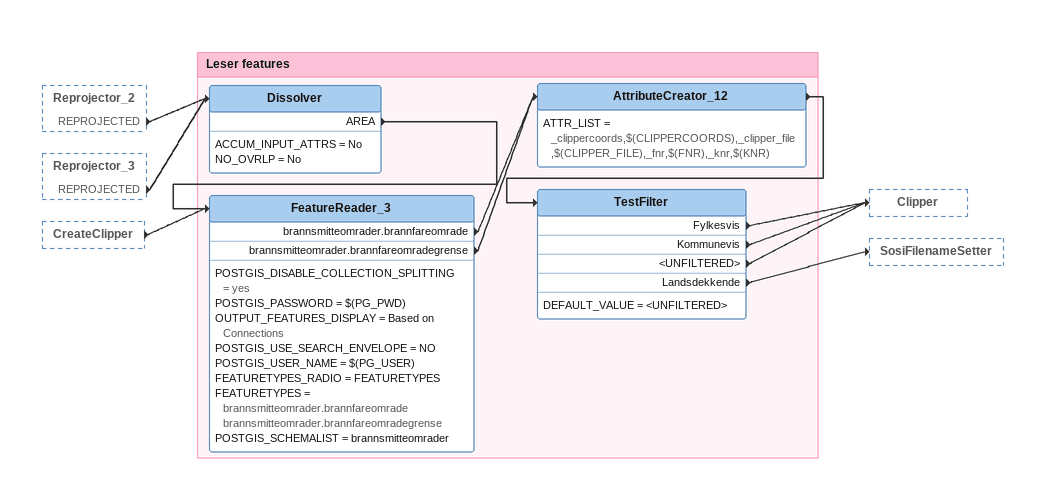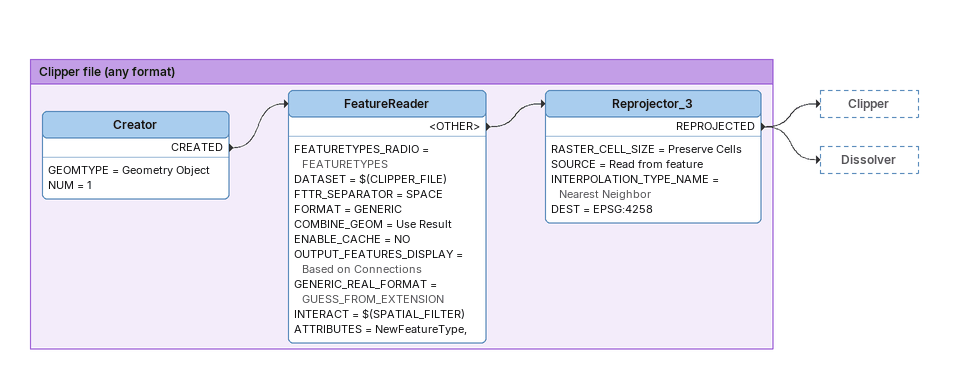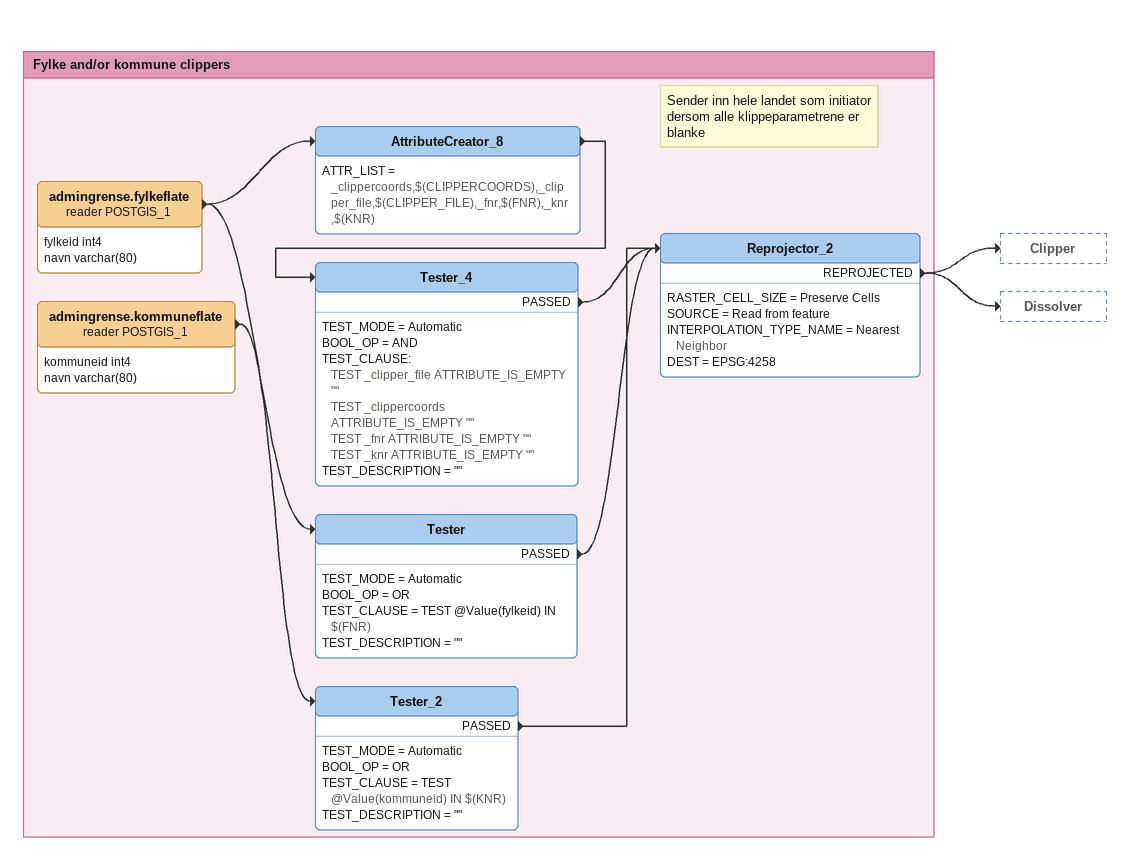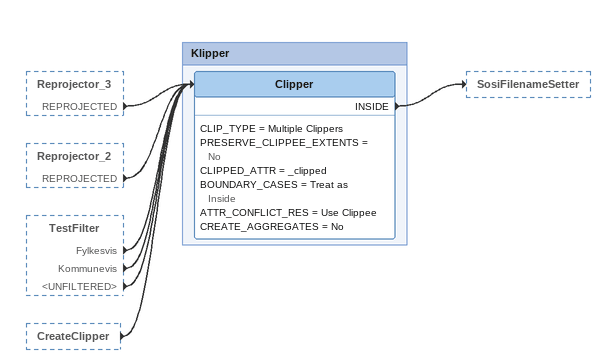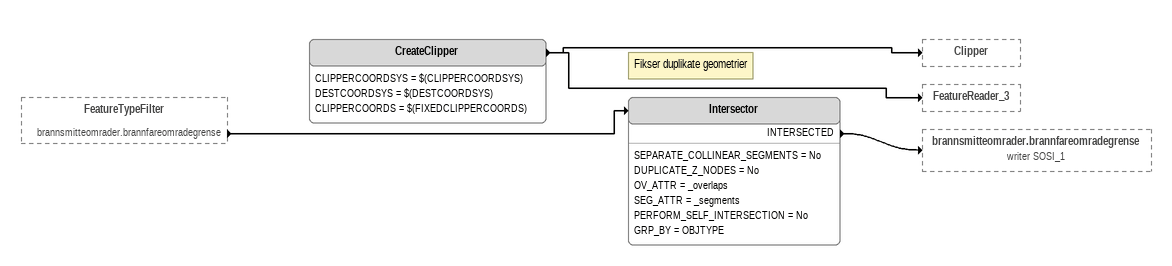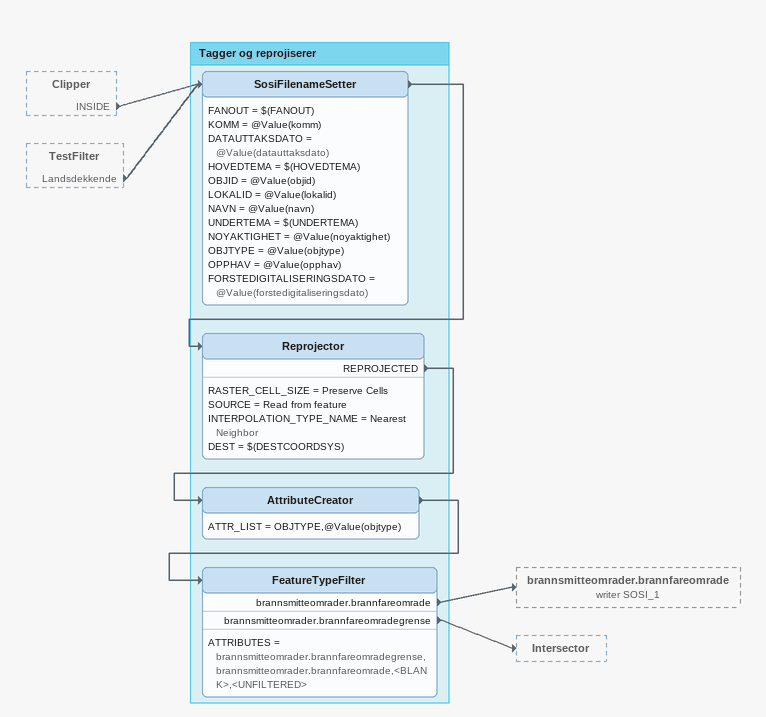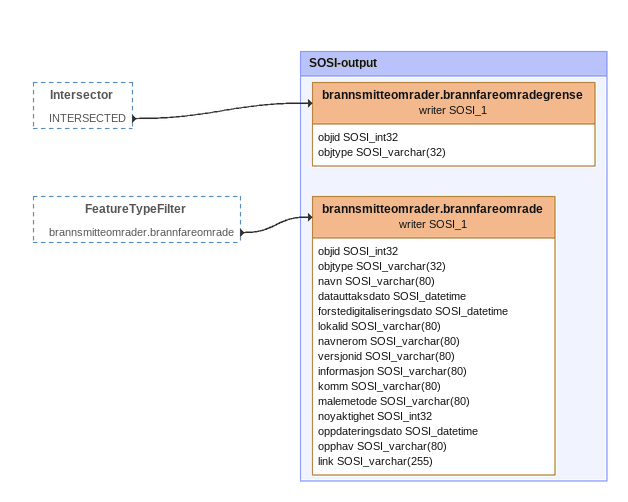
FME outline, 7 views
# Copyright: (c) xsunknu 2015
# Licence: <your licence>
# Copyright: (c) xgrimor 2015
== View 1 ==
Reprojector_2 [outside]
    REPROJECTED -> Dissolver
Reprojector_3 [outside]
    REPROJECTED -> Dissolver
CreateClipper [outside]
    -> FeatureReader_3

Bookmark: Leser features
Dissolver
    ACCUM_INPUT_ATTRS = No
    NO_OVRLP = No
    AREA -> FeatureReader_3
FeatureReader_3
    POSTGIS_DISABLE_COLLECTION_SPLITTING = yes
    POSTGIS_PASSWORD = $(PG_PWD)
    OUTPUT_FEATURES_DISPLAY = Based on Connections
    POSTGIS_USE_SEARCH_ENVELOPE = NO
    POSTGIS_USER_NAME = $(PG_USER)
    FEATURETYPES_RADIO = FEATURETYPES
    FEATURETYPES = brannsmitteomrader.brannfareomrade brannsmitteomrader.brannfareomradegrense
    POSTGIS_SCHEMALIST = brannsmitteomrader
    brannsmitteomrader.brannfareomrade -> AttributeCreator_12
    brannsmitteomrader.brannfareomradegrense -> AttributeCreator_12
AttributeCreator_12
    ATTR_LIST = _clippercoords,$(CLIPPERCOORDS),_clipper_file,$(CLIPPER_FILE),_fnr,$(FNR),_knr,$(KNR)
    -> TestFilter
TestFilter
    DEFAULT_VALUE = <UNFILTERED>
    Fylkesvis -> Clipper
    Kommunevis -> Clipper
    <UNFILTERED> -> Clipper
    Landsdekkende -> SosiFilenameSetter

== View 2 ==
Bookmark: Clipper file (any format)
Creator
    GEOMTYPE = Geometry Object
    NUM = 1
    CREATED -> FeatureReader
FeatureReader
    FEATURETYPES_RADIO = FEATURETYPES
    DATASET = $(CLIPPER_FILE)
    FTTR_SEPARATOR = SPACE
    FORMAT = GENERIC
    COMBINE_GEOM = Use Result
    ENABLE_CACHE = NO
    OUTPUT_FEATURES_DISPLAY = Based on Connections
    GENERIC_REAL_FORMAT = GUESS_FROM_EXTENSION
    INTERACT = $(SPATIAL_FILTER)
    ATTRIBUTES = NewFeatureType,
    <OTHER> -> Reprojector_3
Reprojector_3
    RASTER_CELL_SIZE = Preserve Cells
    SOURCE = Read from feature
    INTERPOLATION_TYPE_NAME = Nearest Neighbor
    DEST = EPSG:4258
    REPROJECTED -> Clipper
    REPROJECTED -> Dissolver

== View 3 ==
Bookmark: Fylke and/or kommune clippers
admingrense.fylkeflate (reader POSTGIS_1)
    attributes: fylkeid int4, navn varchar(80)
    -> Tester
    -> AttributeCreator_8
AttributeCreator_8
    ATTR_LIST = _clippercoords,$(CLIPPERCOORDS),_clipper_file,$(CLIPPER_FILE),_fnr,$(FNR),_knr,$(KNR)
    -> Tester_4
Tester_4
    TEST_MODE = Automatic
    BOOL_OP = AND
    TEST_CLAUSE:
      TEST _clipper_file ATTRIBUTE_IS_EMPTY ""
      TEST _clippercoords ATTRIBUTE_IS_EMPTY ""
      TEST _fnr ATTRIBUTE_IS_EMPTY ""
      TEST _knr ATTRIBUTE_IS_EMPTY ""
    TEST_DESCRIPTION = ""
    PASSED -> Reprojector_2
Tester
    TEST_MODE = Automatic
    BOOL_OP = OR
    TEST_CLAUSE = TEST @Value(fylkeid) IN $(FNR)
    TEST_DESCRIPTION = ""
    PASSED -> Reprojector_2
admingrense.kommuneflate (reader POSTGIS_1)
    attributes: kommuneid int4, navn varchar(80)
    -> Tester_2
Tester_2
    TEST_MODE = Automatic
    BOOL_OP = OR
    TEST_CLAUSE = TEST @Value(kommuneid) IN $(KNR)
    TEST_DESCRIPTION = ""
    PASSED -> Reprojector_2
Note: Sender inn hele landet som initiator / dersom alle klippeparametrene er / blanke
Reprojector_2
    RASTER_CELL_SIZE = Preserve Cells
    SOURCE = Read from feature
    INTERPOLATION_TYPE_NAME = Nearest Neighbor
    DEST = EPSG:4258
    REPROJECTED -> Clipper
    REPROJECTED -> Dissolver

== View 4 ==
Reprojector_3 [outside]
    REPROJECTED -> Clipper
Reprojector_2 [outside]
    REPROJECTED -> Clipper
TestFilter [outside]
    Fylkesvis -> Clipper
    Kommunevis -> Clipper
    <UNFILTERED> -> Clipper
CreateClipper [outside]
    -> Clipper

Bookmark: Klipper
Clipper
    CLIP_TYPE = Multiple Clippers
    PRESERVE_CLIPPEE_EXTENTS = No
    CLIPPED_ATTR = _clipped
    BOUNDARY_CASES = Treat as Inside
    ATTR_CONFLICT_RES = Use Clippee
    CREATE_AGGREGATES = No
    INSIDE -> SosiFilenameSetter

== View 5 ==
FeatureTypeFilter [outside]
    brannsmitteomrader.brannfareomradegrense -> Intersector
CreateClipper
    CLIPPERCOORDSYS = $(CLIPPERCOORDSYS)
    DESTCOORDSYS = $(DESTCOORDSYS)
    CLIPPERCOORDS = $(FIXEDCLIPPERCOORDS)
    -> Clipper
    -> FeatureReader_3
Note: Fikser duplikate geometrier
Intersector
    SEPARATE_COLLINEAR_SEGMENTS = No
    DUPLICATE_Z_NODES = No
    OV_ATTR = _overlaps
    SEG_ATTR = _segments
    PERFORM_SELF_INTERSECTION = No
    GRP_BY = OBJTYPE
    INTERSECTED -> brannsmitteomrader.brannfareomradegrense (writer SOSI_1)

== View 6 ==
Clipper [outside]
    INSIDE -> SosiFilenameSetter
TestFilter [outside]
    Landsdekkende -> SosiFilenameSetter

Bookmark: Tagger og reprojiserer
SosiFilenameSetter
    FANOUT = $(FANOUT)
    KOMM = @Value(komm)
    DATAUTTAKSDATO = @Value(datauttaksdato)
    HOVEDTEMA = $(HOVEDTEMA)
    OBJID = @Value(objid)
    LOKALID = @Value(lokalid)
    NAVN = @Value(navn)
    UNDERTEMA = $(UNDERTEMA)
    NOYAKTIGHET = @Value(noyaktighet)
    OBJTYPE = @Value(objtype)
    OPPHAV = @Value(opphav)
    FORSTEDIGITALISERINGSDATO = @Value(forstedigitaliseringsdato)
    -> Reprojector
Reprojector
    RASTER_CELL_SIZE = Preserve Cells
    SOURCE = Read from feature
    INTERPOLATION_TYPE_NAME = Nearest Neighbor
    DEST = $(DESTCOORDSYS)
    REPROJECTED -> AttributeCreator
AttributeCreator
    ATTR_LIST = OBJTYPE,@Value(objtype)
    -> FeatureTypeFilter
FeatureTypeFilter
    ATTRIBUTES = brannsmitteomrader.brannfareomradegrense,brannsmitteomrader.brannfareomrade,<BLANK>,<UNFILTERED>
    brannsmitteomrader.brannfareomrade -> brannsmitteomrader.brannfareomrade (writer SOSI_1)
    brannsmitteomrader.brannfareomradegrense -> Intersector

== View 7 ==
Intersector [outside]
    INTERSECTED -> brannsmitteomrader.brannfareomradegrense (writer SOSI_1)
FeatureTypeFilter [outside]
    brannsmitteomrader.brannfareomrade -> brannsmitteomrader.brannfareomrade (writer SOSI_1)

Bookmark: SOSI-output
brannsmitteomrader.brannfareomradegrense (writer SOSI_1)
    attributes: objid SOSI_int32, objtype SOSI_varchar(32)
brannsmitteomrader.brannfareomrade (writer SOSI_1)
    attributes: objid SOSI_int32, objtype SOSI_varchar(32), navn SOSI_varchar(80), datauttaksdato SOSI_datetime, forstedigitaliseringsdato SOSI_datetime, lokalid SOSI_varchar(80), navnerom SOSI_varchar(80), versjonid SOSI_varchar(80), informasjon SOSI_varchar(80), komm SOSI_varchar(80), malemetode SOSI_varchar(80), noyaktighet SOSI_int32, oppdateringsdato SOSI_datetime, opphav SOSI_varchar(80), link SOSI_varchar(255)
